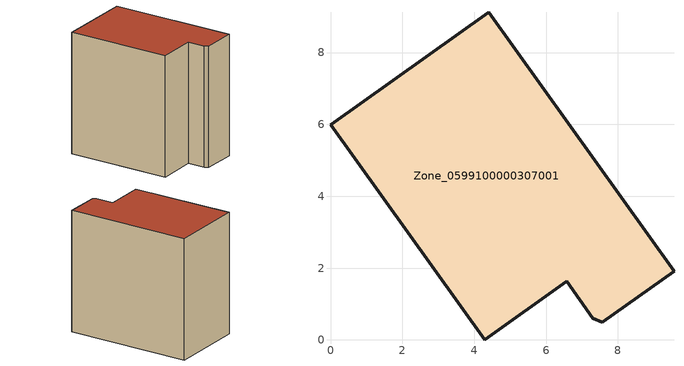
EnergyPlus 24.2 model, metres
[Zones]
Zone_0599100000307001
 floor ground (C_G): 6.57,1.63 4.3,0 0,5.99 4.4,9.13 9.56,1.92 7.56,0.49 7.3,0.61 z0
 wall outside (C_F): 4.4,9.13 0,5.99 4.3,0 6.57,1.63 7.3,0.61 7.56,0.49 9.56,1.92 4.4,9.13 z0:8.68
 roof outside (C_R): 7.3,0.61 7.56,0.49 9.56,1.92 4.4,9.13 0,5.99 4.3,0 6.57,1.63 z8.68
[BUILDING]
Pand.0599100000307001: North Axis=0; Terrain=City; Loads Convergence Tolerance Value=0.04; Temperature Convergence Tolerance Value=0.4; Solar Distribution=FullExterior; Maximum Number of Warmup Days=25; Minimum Number of Warmup Days=1
[Site:Location]
Rotterdam.The.Hague.AP_ZH_NLD Design_Conditions: Latitude=51.96; Longitude=4.45; Time Zone=1; Elevation=-4.5
[SITE:GROUNDTEMPERATURE:BUILDINGSURFACE]
18, 18, 18, 18, 18, 18, 18, 18, 18, 18, 18, 18
[MATERIAL] Thermal Absorptance=0.9; Solar Absorptance=0.7; Visible Absorptance=0.7
Name | Roughness | Thickness | Conductivity | Density | Specific Heat
G.TI.1975-1991 | MediumSmooth | 0.15 | 0.288461 | 540 | 1210
F.TI.1975-1991 | Rough | 0.3 | 0.230769 | 1920 | 840
R.TI.1975-1991 | MediumRough | 0.2 | 0.153846 | 1500 | 1000
[CONSTRUCTION]
C_G: G.TI.1975-1991
C_F: F.TI.1975-1991
C_R: R.TI.1975-1991
[ZONE]
Zone_0599100000307001: Type=1; Multiplier=1; Ceiling Height=Autocalculate; Volume=Autocalculate; Floor Area=autocalculate; Part of Total Floor Area=Yes
[ZONEINFILTRATION:DESIGNFLOWRATE]
Infil_Zone_0599100000307001: Zone or ZoneList or Space or SpaceList=Zone_0599100000307001; Schedule=AlwaysOn; Design Flow Rate Calculation Method=Flow/Area; Flow Rate per Floor Area=0.003; Constant Term Coefficient=1; Temperature Term Coefficient=0; Velocity Term Coefficient=0; Velocity Squared Term Coefficient=0
[HVACTEMPLATE:ZONE:IDEALLOADSAIRSYSTEM]
Zone_0599100000307001: Maximum Heating Supply Air Temperature=50; Minimum Cooling Supply Air Temperature=13; Maximum Heating Supply Air Humidity Ratio=0.0156; Minimum Cooling Supply Air Humidity Ratio=0.0077; Heating Limit=NoLimit; Cooling Limit=NoLimit; Dehumidification Control Type=ConstantSensibleHeatRatio; Cooling Sensible Heat Ratio=0.7; Dehumidification Setpoint=60; Humidification Control Type=None; Humidification Setpoint=30; Outdoor Air Method=None; Outdoor Air Flow Rate per Person=0.00944; Outdoor Air Flow Rate per Zone Floor Area=0; Outdoor Air Flow Rate per Zone=0; Demand Controlled Ventilation Type=None; Outdoor Air Economizer Type=NoEconomizer; Heat Recovery Type=None; Sensible Heat Recovery Effectiveness=0.7; Latent Heat Recovery Effectiveness=0.65
[ZONECONTROL:THERMOSTAT]
ThermostatControl_Zone_0599100000307001: Zone or ZoneList=Zone_0599100000307001; Control Type Schedule=DualSetpointControlType; Control 1=Thermostat_Zone_0599100000307001; Temperature Difference Between Cutout And Setpoint=0
[THERMOSTATSETPOINT:DUALSETPOINT]
Thermostat_Zone_0599100000307001: Heating Setpoint Temperature Schedule=HeatingSetpoint_Zone_0599100000307001; Cooling Setpoint Temperature Schedule=CoolingSetpoint_Zone_0599100000307001
[SCHEDULE:COMPACT]
HeatingSetpoint_Zone_0599100000307001: Through: 12/31, For: AllDays, Until: 24:00, 21
CoolingSetpoint_Zone_0599100000307001: Through: 12/31, For: AllDays, Until: 24:00, 24
DualSetpointControlType: Through: 12/31, For: AllDays, Until: 24:00, 4
AlwaysOn: Through: 12/31, For: AllDays, Until: 24:00, 1
